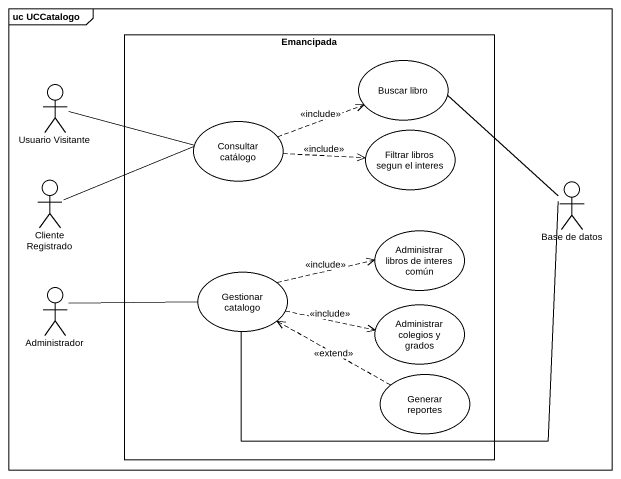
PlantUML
@startuml
mainframe uc UCCatalogo
rectangle Emancipada {
  usecase "Buscar libro" as Buscar_libro
  usecase "Consultar catálogo" as Consultar_catálogo
  usecase "Filtrar libros segun el interes" as Filtrar_libros_segun_el
  usecase "Administrar libros de interes común" as Administrar_libros_de
  usecase "Gestionar catalogo" as Gestionar_catalogo
  usecase "Administrar colegios y grados" as Administrar_colegios_y
  usecase "Generar reportes" as Generar_reportes
}
actor "Usuario Visitante" as Usuario_Visitante
actor "Cliente Registrado" as Cliente_Registrado
actor "Base de datos" as Base_de_datos
actor Administrador
Usuario_Visitante -right- Consultar_catálogo
Buscar_libro -- Base_de_datos
Consultar_catálogo .right.> Buscar_libro : <<include>>
Consultar_catálogo .right.> Filtrar_libros_segun_el : <<include>>
Cliente_Registrado -right- Consultar_catálogo
Gestionar_catalogo -right- Base_de_datos
Gestionar_catalogo .right.> Administrar_libros_de : <<include>>
Gestionar_catalogo .right.> Administrar_colegios_y : <<include>>
Administrador -right- Gestionar_catalogo
Generar_reportes .left.> Gestionar_catalogo : <<extend>>
@enduml
